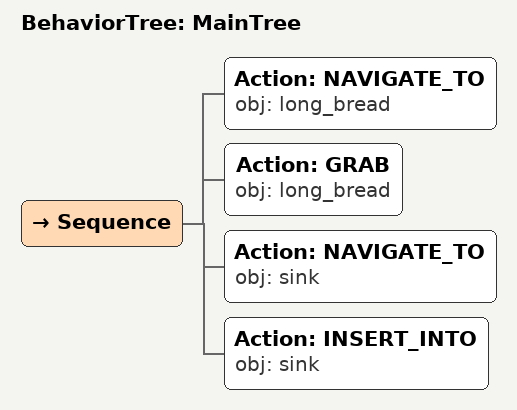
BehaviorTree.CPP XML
<root main_tree_to_execute="MainTree">
  <BehaviorTree ID="MainTree">
    <Sequence>
      <!-- Navigate to long_bread -->
      <Action ID="NAVIGATE_TO" obj="long_bread" />
      <!-- Grab long_bread -->
      <Action ID="GRAB" obj="long_bread" />
      <!-- Navigate to sink -->
      <Action ID="NAVIGATE_TO" obj="sink" />
      <!-- Insert into sink -->
      <Action ID="INSERT_INTO" obj="sink" />
    </Sequence>
  </BehaviorTree>
</root>
